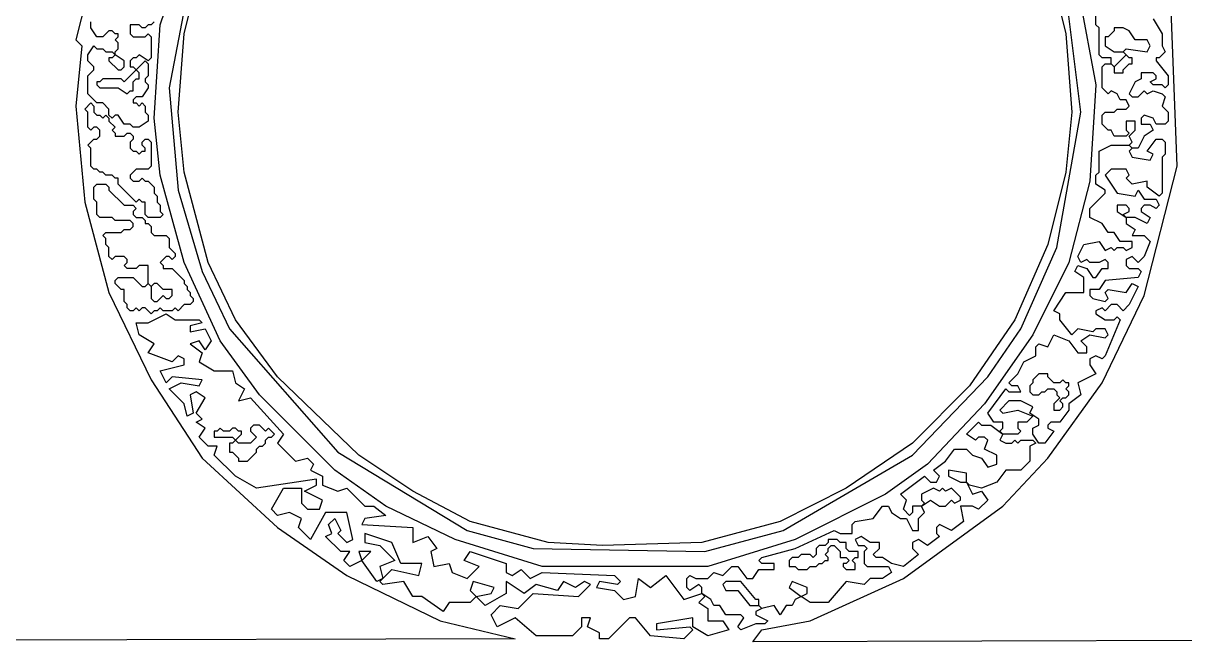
# Model space of a CAD drawing. Extents: x 17 to 323, y -435 to -5.
# Drawn here: x 78.55 to 117.15, y -111 to -90.45 of the extents above; entities that cross this region are included whole.
import ezdxf

# ---------------------------------------------------------------- set-up
doc = ezdxf.new("R2010")
doc.units = 0

msp = doc.modelspace()

# ---------------------------------------------------------------- linework, layer by layer
at = {"layer": 'CONTOURS'}
for p, q in [((83.1, -90.5), (84.8, -85.6)), ((81.3, -87), (80.3, -91)), ((84.3, -87.9), (83.4, -92.6)), ((83.9, -90.8), (84.6, -88)), ((112.5, -88), (113.2, -90.8)), ((113.3, -87.7), (114.2, -92.5)), ((113.7, -93.4), (113.2, -89.4)), ((114.2, -90.5), (114.2, -90.1)), ((116.1, -90.3), (116.4, -90.8)), ((116.9, -95.2), (116.7, -90)), ((80.8, -90.6), (80.8, -90.4)), ((81, -90.9), (80.8, -90.6)), ((81.4, -90.7), (81.2, -90.9)), ((81.5, -90.7), (81.4, -90.7)), ((81.6, -90.8), (81.5, -90.7)), ((82.4, -90.5), (82.1, -90.5)), ((82.1, -90.5), (82.1, -90.8)), ((82.5, -90.6), (82.4, -90.5)), ((82.6, -90.6), (82.5, -90.6)), ((82.7, -90.5), (82.6, -90.6)), ((82.8, -90.5), (82.7, -90.5)), ((82.9, -90.4), (82.8, -90.5)), ((82.9, -93.6), (83.1, -90.5)), ((114.3, -90.6), (114.2, -90.5)), ((114.3, -91.5), (114.3, -90.6)), ((114.8, -90.7), (114.6, -90.9)), ((115.1, -90.6), (114.8, -90.6)), ((114.8, -90.6), (114.8, -90.7)), ((115.3, -90.7), (115.1, -90.6)), ((115.5, -91), (115.3, -90.7)), ((80.3, -91), (80.5, -91.2)), ((81.2, -90.9), (81, -90.9)), ((81.7, -90.8), (81.6, -90.8)), ((81.6, -91), (81.7, -90.9)), ((81.7, -91.1), (81.6, -91)), ((81.7, -90.9), (81.7, -90.8)), ((82.1, -90.8), (82.2, -90.9)), ((82.2, -90.9), (82.6, -90.9)), ((82.6, -90.9), (82.7, -90.8)), ((82.7, -90.8), (82.8, -90.9)), ((82.8, -90.9), (82.8, -91.6)), ((83.7, -93.4), (83.9, -90.8)), ((113.2, -90.8), (113.4, -93.4)), ((114.6, -90.9), (114.5, -90.9)), ((114.5, -90.9), (114.5, -91.2)), ((115.9, -91), (115.5, -91)), ((116, -91.2), (115.9, -91)), ((116.4, -90.8), (116.4, -91.2)), ((80.5, -91.2), (80.3, -93.2)), ((80.7, -91.5), (80.9, -91.2)), ((80.9, -91.2), (81, -91.3)), ((81, -91.3), (81.2, -91.3)), ((81.2, -91.3), (81.3, -91.4)), ((81.3, -91.4), (81.5, -91.4)), ((81.5, -91.4), (81.6, -91.5)), ((81.6, -91.4), (81.7, -91.3)), ((81.6, -91.5), (81.6, -91.4)), ((81.7, -91.3), (81.7, -91.1)), ((114.5, -91.2), (114.8, -91.4)), ((114.8, -91.4), (115.1, -91.4)), ((115.1, -91.4), (115.2, -91.3)), ((115.3, -91.6), (115.1, -91.4)), ((115.1, -91.4), (115.2, -91.5)), ((115.2, -91.3), (115.9, -91.4)), ((115.9, -91.4), (116, -91.2)), ((116.5, -91.4), (116.3, -91.6)), ((116.4, -91.2), (116.5, -91.4)), ((80.7, -91.7), (80.7, -91.5)), ((80.9, -91.9), (80.7, -91.7)), ((81.5, -91.6), (81.4, -91.6)), ((81.4, -91.6), (81.4, -91.7)), ((81.4, -91.7), (81.7, -92)), ((81.6, -91.5), (81.5, -91.6)), ((81.9, -91.7), (81.6, -91.5)), ((81.9, -91.9), (81.9, -91.7)), ((82.2, -91.6), (82.1, -91.7)), ((82.1, -91.7), (82.1, -91.9)), ((82.3, -91.6), (82.2, -91.6)), ((82.4, -91.5), (82.3, -91.6)), ((82.3, -92), (82.6, -91.7)), ((82.7, -91.7), (82.4, -91.5)), ((82.6, -91.7), (82.7, -91.8)), ((82.8, -91.6), (82.7, -91.7)), ((82.7, -91.8), (82.7, -92.2)), ((114.4, -91.6), (114.3, -91.5)), ((114.7, -91.6), (114.4, -91.6)), ((114.4, -91.9), (114.5, -91.8)), ((114.5, -91.8), (114.7, -91.8)), ((114.7, -91.8), (114.7, -91.6)), ((114.7, -91.8), (114.8, -91.9)), ((114.8, -91.9), (114.7, -91.8)), ((115.2, -91.5), (114.8, -91.9)), ((115.1, -92), (115.3, -91.8)), ((115.4, -91.6), (115.3, -91.6)), ((115.3, -91.8), (115.4, -91.8)), ((115.4, -91.8), (115.4, -91.6)), ((116.3, -91.6), (116.2, -91.6)), ((116.2, -91.6), (116.2, -91.7)), ((116.2, -91.7), (116.6, -92.2)), ((80.7, -92.2), (80.9, -92)), ((80.7, -92.8), (80.7, -92.2)), ((80.9, -92), (80.9, -91.9)), ((81.7, -92), (81.8, -92)), ((81.8, -92), (81.9, -91.9)), ((82.3, -92), (81.9, -92.4)), ((82.1, -91.9), (82.2, -91.9)), ((82.2, -91.9), (82.3, -92)), ((82.4, -92.1), (82.3, -92)), ((82.4, -92.3), (82.4, -92.1)), ((82.7, -92.2), (82.6, -92.3)), ((114.4, -92.6), (114.4, -91.9)), ((114.8, -91.9), (114.8, -92.1)), ((114.8, -92.1), (115.1, -92.1)), ((115.1, -92.1), (115.1, -92)), ((116.1, -92.1), (115.7, -92.1)), ((115.7, -92.1), (115.7, -92.3)), ((116.2, -92.2), (116.1, -92.1)), ((116.2, -92.3), (116.2, -92.2)), ((116.6, -92.2), (116.6, -92.5)), ((81.1, -92.4), (81, -92.4)), ((81, -92.4), (81, -92.5)), ((81, -92.5), (81.1, -92.6)), ((81.2, -92.3), (81.1, -92.4)), ((81.1, -92.6), (81.7, -92.6)), ((81.8, -92.3), (81.2, -92.3)), ((81.7, -92.6), (82, -92.8)), ((81.9, -92.4), (81.8, -92.3)), ((82.2, -92.4), (82.3, -92.3)), ((82.2, -92.7), (82.2, -92.4)), ((82.3, -92.3), (82.4, -92.3)), ((82.7, -92.6), (82.5, -92.9)), ((82.6, -92.3), (82.6, -92.4)), ((82.6, -92.4), (82.7, -92.5)), ((82.7, -92.5), (82.7, -92.6)), ((83.4, -92.6), (83.7, -96)), ((114.2, -92.5), (114, -95.7)), ((114.6, -92.8), (114.4, -92.6)), ((115.5, -92.4), (115.3, -92.8)), ((115.7, -92.3), (115.5, -92.4)), ((116, -92.4), (116.2, -92.3)), ((116.1, -92.5), (116, -92.4)), ((116.4, -92.5), (116.1, -92.5)), ((116.5, -92.6), (116.4, -92.5)), ((116.6, -92.5), (116.5, -92.6)), ((81, -93.1), (80.7, -92.8)), ((82, -92.8), (82.1, -92.7)), ((82.1, -92.7), (82.2, -92.7)), ((82.3, -92.9), (82.2, -93)), ((82.2, -93), (82.2, -93.1)), ((82.5, -92.9), (82.3, -92.9)), ((114.7, -92.7), (114.6, -92.8)), ((114.9, -92.8), (114.7, -92.7)), ((115, -93), (114.9, -92.8)), ((115.2, -93), (115, -93)), ((115.3, -93.2), (115.2, -93)), ((115.3, -92.8), (115.4, -92.9)), ((115.4, -92.9), (115.6, -92.9)), ((115.6, -92.9), (115.8, -92.7)), ((115.8, -92.7), (115.9, -92.8)), ((115.9, -92.8), (116.1, -92.7)), ((116.1, -92.7), (116.4, -92.8)), ((116.4, -92.8), (116.5, -92.9)), ((116.5, -92.9), (116.4, -93.2)), ((80.3, -93.2), (80.6, -96.4)), ((80.6, -93.3), (80.8, -93.1)), ((80.7, -93.4), (80.6, -93.3)), ((80.7, -93.9), (80.7, -93.4)), ((80.8, -93.1), (80.9, -93.2)), ((80.9, -93.2), (80.9, -93.4)), ((80.9, -93.4), (81, -93.5)), ((81.2, -93.1), (81, -93.1)), ((81.4, -93.3), (81.2, -93.1)), ((81.4, -93.5), (81.4, -93.3)), ((82.2, -93.1), (82.3, -93.1)), ((82.3, -93.1), (82.4, -93.2)), ((82.4, -93.2), (82.5, -93.1)), ((82.5, -93.1), (82.6, -93.2)), ((82.6, -93.2), (82.6, -93.4)), ((82.6, -93.4), (82.7, -93.5)), ((83.9, -95.4), (83.7, -93.4)), ((112.9, -97.9), (113.7, -93.4)), ((113.4, -93.4), (113.2, -95.4)), ((114.4, -93.5), (114.5, -93.4)), ((114.5, -93.4), (114.8, -93.4)), ((114.8, -93.4), (114.9, -93.3)), ((114.9, -93.3), (115.2, -93.3)), ((115.2, -93.3), (115.3, -93.2)), ((116.4, -93.2), (116.6, -93.4)), ((116.6, -93.4), (116.6, -93.7)), ((81, -93.5), (81.1, -93.5)), ((81.1, -93.5), (81.2, -93.6)), ((81.2, -93.6), (81.3, -93.5)), ((81.3, -93.5), (81.4, -93.6)), ((81.5, -93.6), (81.4, -93.5)), ((81.4, -93.6), (81.4, -93.7)), ((81.4, -93.7), (81.6, -93.9)), ((81.6, -93.5), (81.5, -93.6)), ((81.7, -93.5), (81.6, -93.5)), ((81.9, -93.8), (81.7, -93.5)), ((82.7, -93.7), (82.4, -93.9)), ((82.7, -93.5), (82.7, -93.7)), ((83.1, -95.5), (82.9, -93.6)), ((114.4, -93.8), (114.4, -93.5)), ((115.5, -93.7), (115.2, -93.7)), ((115.2, -93.7), (115.2, -94)), ((115.5, -94), (115.5, -93.7)), ((115.8, -93.5), (115.7, -93.6)), ((115.7, -93.6), (115.7, -93.8)), ((116.1, -93.6), (115.8, -93.5)), ((116.2, -93.8), (116.1, -93.6)), ((116.6, -93.7), (116.5, -93.8)), ((80.8, -94), (80.7, -93.9)), ((80.9, -93.9), (80.8, -94)), ((81, -93.9), (80.9, -93.9)), ((81.1, -94), (81, -93.9)), ((81.1, -94.2), (81.1, -94)), ((81.6, -93.9), (81.5, -94)), ((81.5, -94), (81.6, -94.1)), ((81.6, -94.1), (81.6, -94.2)), ((82.1, -93.8), (81.9, -93.8)), ((81.9, -94.2), (82, -94.1)), ((82, -94.1), (82.1, -94.1)), ((82.2, -93.9), (82.1, -93.8)), ((82.1, -94.1), (82.2, -94.2)), ((82.4, -93.9), (82.2, -93.9)), ((114.6, -94), (114.4, -93.8)), ((114.7, -94), (114.6, -94)), ((114.8, -94.2), (114.7, -94)), ((115.2, -94), (115.3, -94.1)), ((115.3, -94.1), (115.2, -94.2)), ((115.3, -94.2), (115.5, -94)), ((115.7, -93.8), (116, -93.8)), ((116.1, -94), (115.8, -94.2)), ((116, -93.8), (116.1, -94)), ((116.5, -93.8), (116.2, -93.8)), ((80.7, -94.5), (80.9, -94.3)), ((80.8, -94.6), (80.7, -94.5)), ((80.9, -94.3), (81, -94.3)), ((81, -94.3), (81.1, -94.2)), ((81.6, -94.2), (81.9, -94.2)), ((82.2, -94.3), (82.1, -94.4)), ((82.1, -94.4), (82.1, -94.6)), ((82.2, -94.2), (82.2, -94.3)), ((82.5, -94.4), (82.6, -94.3)), ((82.5, -94.5), (82.5, -94.4)), ((82.6, -94.6), (82.5, -94.5)), ((82.6, -94.3), (82.7, -94.3)), ((82.7, -94.3), (82.8, -94.4)), ((82.8, -94.4), (82.8, -95.2)), ((114.3, -94.7), (114.7, -94.5)), ((114.7, -94.5), (115.3, -94.5)), ((115.2, -94.2), (114.8, -94.2)), ((115.4, -94.4), (115.3, -94.2)), ((115.3, -94.5), (115.4, -94.4)), ((115.3, -94.5), (115.4, -94.6)), ((115.4, -94.6), (115.3, -94.5)), ((115.8, -94.2), (115.6, -94.6)), ((115.9, -94.7), (116.2, -94.3)), ((116.2, -94.3), (116.4, -94.3)), ((116.4, -94.3), (116.5, -94.4)), ((116.5, -94.4), (116.5, -94.8)), ((80.8, -95.2), (80.8, -94.6)), ((82.1, -94.6), (82.2, -94.7)), ((82.2, -94.7), (82.3, -94.7)), ((82.3, -94.7), (82.4, -94.8)), ((82.4, -94.8), (82.5, -94.7)), ((82.5, -94.7), (82.6, -94.7)), ((82.6, -94.7), (82.6, -94.6)), ((114.3, -95.4), (114.3, -94.7)), ((115.4, -94.6), (115.3, -94.7)), ((115.3, -94.7), (115.4, -94.9)), ((115.6, -94.6), (115.4, -94.6)), ((115.4, -94.9), (116, -95)), ((116.1, -94.8), (115.9, -94.7)), ((116, -95), (116.1, -94.8)), ((116.5, -94.8), (116.4, -94.9)), ((116.4, -94.9), (116.4, -96.1)), ((80.9, -95.3), (80.8, -95.2)), ((81, -95.3), (80.9, -95.3)), ((81.1, -95.4), (81, -95.3)), ((82.3, -95.3), (82.1, -95.5)), ((82.7, -95.3), (82.3, -95.3)), ((82.8, -95.2), (82.7, -95.3)), ((114.7, -95.3), (114.5, -95.5)), ((115.2, -95.3), (114.7, -95.3)), ((115.3, -95.5), (115.2, -95.3)), ((115.8, -99.5), (116.9, -95.2)), ((81.2, -95.4), (81.1, -95.4)), ((81.3, -95.5), (81.2, -95.4)), ((81.5, -95.5), (81.3, -95.5)), ((81.6, -95.6), (81.5, -95.5)), ((81.7, -95.6), (81.6, -95.6)), ((81.7, -95.8), (81.7, -95.6)), ((82.1, -95.5), (82.1, -95.6)), ((82.1, -95.6), (82.2, -95.7)), ((82.2, -95.7), (82.4, -95.7)), ((82.4, -95.7), (82.5, -95.6)), ((82.5, -95.6), (82.6, -95.7)), ((82.6, -95.7), (82.7, -95.7)), ((82.7, -95.7), (82.9, -95.9)), ((83.9, -98.4), (83.1, -95.5)), ((84.7, -98.4), (83.9, -95.4)), ((113.2, -95.4), (112.6, -97.8)), ((114, -95.7), (113.3, -98.4)), ((114.2, -95.5), (114.3, -95.4)), ((114.2, -95.8), (114.2, -95.5)), ((114.5, -95.5), (114.9, -96.1)), ((115.2, -95.6), (115.3, -95.5)), ((115.4, -95.8), (115.2, -95.6)), ((115.9, -95.7), (115.4, -95.8)), ((115.9, -95.9), (115.9, -95.7)), ((80.9, -95.9), (81, -95.8)), ((80.9, -96.3), (80.9, -95.9)), ((81, -95.8), (81.3, -95.8)), ((81.3, -95.8), (81.4, -95.9)), ((81.4, -95.9), (81.4, -96)), ((81.4, -96), (81.9, -96.5)), ((82.3, -96.4), (81.7, -95.8)), ((82.9, -95.9), (82.9, -96.1)), ((82.9, -96.1), (83, -96.2)), ((83.7, -96), (84.5, -98.7)), ((114, -96.6), (114.5, -96.1)), ((114.5, -96), (114.2, -95.8)), ((114.5, -96.1), (114.5, -96)), ((114.9, -96.1), (115.5, -96.2)), ((115.5, -96.2), (115.6, -96)), ((115.6, -96), (115.8, -96.3)), ((116.3, -96.2), (115.9, -95.9)), ((116.4, -96.1), (116.3, -96.2)), ((80.6, -96.4), (81.4, -99.4)), ((81, -96.4), (80.9, -96.3)), ((81, -96.8), (81, -96.4)), ((82.4, -96.3), (82.3, -96.4)), ((82.5, -96.4), (82.4, -96.3)), ((82.6, -96.4), (82.5, -96.4)), ((82.6, -96.8), (82.6, -96.4)), ((83, -96.2), (83, -96.4)), ((83, -96.4), (83.1, -96.5)), ((115.8, -96.3), (116.2, -96.3)), ((116.2, -96.3), (116.3, -96.5)), ((81.1, -96.9), (81, -96.8)), ((81.9, -96.5), (82.2, -96.5)), ((82.2, -96.5), (82.3, -96.6)), ((82.3, -96.6), (82.2, -96.7)), ((82.2, -96.7), (82.2, -96.8)), ((82.2, -96.8), (82.3, -96.9)), ((82.7, -96.9), (82.6, -96.8)), ((83.1, -96.5), (83.1, -96.7)), ((83.1, -96.7), (83.2, -96.8)), ((83.2, -96.8), (83.1, -96.9)), ((114, -96.9), (114, -96.6)), ((115.2, -96.5), (114.9, -96.5)), ((114.9, -96.5), (114.9, -96.7)), ((114.9, -96.7), (115.2, -96.9)), ((115.1, -96.8), (115.3, -96.7)), ((115.2, -96.9), (115.1, -96.8)), ((115.3, -96.6), (115.2, -96.5)), ((115.3, -96.7), (115.3, -96.6)), ((115.8, -96.5), (115.7, -96.6)), ((115.7, -96.6), (115.7, -96.7)), ((115.7, -96.7), (116, -96.9)), ((116, -96.5), (115.8, -96.5)), ((116.2, -96.6), (116, -96.5)), ((116.3, -96.5), (116.2, -96.6)), ((81.5, -96.9), (81.1, -96.9)), ((81.6, -97), (81.5, -96.9)), ((82.1, -97), (81.6, -97)), ((82.2, -97.1), (82.1, -97)), ((82.1, -97.3), (82.2, -97.2)), ((82.2, -97.2), (82.2, -97.1)), ((82.3, -96.9), (82.5, -96.9)), ((82.5, -96.9), (82.6, -97)), ((82.6, -97), (82.6, -97.1)), ((82.6, -97.1), (82.7, -97.1)), ((83.1, -96.9), (82.7, -96.9)), ((82.7, -97.1), (82.8, -97.2)), ((82.8, -97.2), (82.8, -97.4)), ((114.4, -97.1), (114, -96.9)), ((114.6, -97.4), (114.4, -97.1)), ((115.5, -96.9), (115.2, -96.9)), ((115.2, -96.9), (115.2, -97.1)), ((115.2, -97.1), (115.5, -97.3)), ((115.9, -97.1), (115.5, -96.9)), ((116, -96.9), (115.9, -97.1)), ((81.2, -97.5), (81.3, -97.4)), ((81.3, -97.6), (81.2, -97.5)), ((81.3, -97.4), (81.8, -97.4)), ((81.3, -97.8), (81.3, -97.6)), ((81.8, -97.4), (81.9, -97.3)), ((81.9, -97.3), (82.1, -97.3)), ((82.8, -97.4), (82.9, -97.5)), ((82.9, -97.5), (83.3, -97.5)), ((83.3, -97.5), (83.4, -97.6)), ((83.4, -97.6), (83.4, -97.9)), ((114.8, -97.4), (114.6, -97.4)), ((115, -97.7), (114.8, -97.4)), ((115.5, -97.3), (115.4, -97.5)), ((115.4, -97.5), (115.8, -97.5)), ((115.8, -97.5), (116, -97.7)), ((81.4, -97.9), (81.3, -97.8)), ((81.4, -98.2), (81.4, -97.9)), ((83.4, -97.9), (83.6, -98.1)), ((112.6, -97.8), (111.5, -100.3)), ((111.7, -100.6), (112.9, -97.9)), ((113.6, -98.2), (113.8, -97.8)), ((113.8, -97.8), (114.3, -97.7)), ((114.3, -97.7), (114.5, -98)), ((114.5, -98), (114.7, -97.9)), ((114.7, -97.9), (114.8, -98)), ((114.8, -98), (114.9, -97.9)), ((114.9, -97.9), (115.1, -97.9)), ((115.4, -97.7), (115, -97.7)), ((115.1, -97.9), (115.2, -98)), ((115.2, -98), (115.4, -97.9)), ((115.4, -97.9), (115.4, -97.7)), ((116, -97.7), (115.8, -98.2)), ((81.5, -98.3), (81.4, -98.2)), ((81.6, -98.2), (81.5, -98.3)), ((81.9, -98.2), (81.6, -98.2)), ((82, -98.3), (81.9, -98.2)), ((81.9, -98.5), (82, -98.4)), ((82, -98.4), (82, -98.3)), ((83.3, -98.2), (83.1, -98.4)), ((83.1, -98.4), (83.2, -98.5)), ((83.4, -98.2), (83.3, -98.2)), ((83.5, -98.3), (83.4, -98.2)), ((83.6, -98.2), (83.5, -98.3)), ((83.6, -98.1), (83.6, -98.2)), ((85.1, -101), (83.9, -98.4)), ((85.6, -100.3), (84.7, -98.4)), ((113.3, -98.4), (112.1, -100.8)), ((113.7, -98.4), (113.6, -98.2)), ((113.9, -98.3), (113.7, -98.4)), ((114, -98.4), (113.9, -98.3)), ((114.3, -98.4), (114, -98.4)), ((114.5, -98.3), (114.3, -98.4)), ((114.6, -98.4), (114.5, -98.3)), ((114.6, -98.6), (114.6, -98.4)), ((115.4, -98.2), (115.2, -98.3)), ((115.2, -98.3), (115.2, -98.5)), ((115.6, -98.4), (115.4, -98.2)), ((115.8, -98.2), (115.6, -98.4)), ((82, -98.6), (81.9, -98.5)), ((82.3, -98.6), (82, -98.6)), ((82.4, -98.5), (82.3, -98.6)), ((82.7, -98.5), (82.4, -98.5)), ((82.7, -99.1), (82.7, -98.5)), ((83.2, -98.5), (83.2, -98.6)), ((83.2, -98.6), (83.5, -98.6)), ((83.5, -98.6), (83.9, -99)), ((84.5, -98.7), (85.4, -100.6)), ((113.5, -98.7), (113.6, -98.5)), ((113.8, -98.9), (113.5, -98.7)), ((113.6, -98.5), (113.9, -98.6)), ((113.9, -98.6), (114.1, -98.9)), ((114.2, -98.9), (114.4, -98.6)), ((114.4, -98.6), (114.6, -98.6)), ((115.2, -98.5), (115.3, -98.6)), ((115.3, -98.6), (115.6, -98.6)), ((115.6, -98.6), (115.7, -98.7)), ((115.7, -98.7), (115.6, -98.9)), ((81.6, -99), (81.7, -98.9)), ((81.6, -99.1), (81.6, -99)), ((81.8, -99.3), (81.6, -99.1)), ((81.7, -98.9), (82.2, -98.9)), ((82.2, -98.9), (82.5, -99.2)), ((82.5, -99.2), (82.6, -99.2)), ((82.6, -99.2), (82.7, -99.1)), ((82.7, -99.1), (82.8, -99.2)), ((82.8, -99.2), (82.7, -99.1)), ((82.9, -99.1), (82.8, -99.2)), ((82.8, -99.2), (82.8, -99.6)), ((83, -99.1), (82.9, -99.1)), ((83.2, -99.3), (83, -99.1)), ((83.9, -99), (83.9, -99.1)), ((83.9, -99.1), (84, -99.2)), ((84, -99.2), (84, -99.3)), ((113.8, -99.4), (113.8, -98.9)), ((114.1, -98.9), (114.2, -98.9)), ((114.5, -99), (114.3, -99.3)), ((115.6, -98.9), (114.5, -99)), ((115.2, -99.4), (115.4, -99.1)), ((115.6, -99.2), (115.3, -99.8)), ((115.4, -99.1), (115.6, -99.2)), ((81.4, -99.4), (82.8, -102.3)), ((81.9, -99.3), (81.8, -99.3)), ((81.9, -99.7), (81.9, -99.3)), ((83, -99.7), (83.2, -99.5)), ((83.5, -99.3), (83.2, -99.3)), ((83.2, -99.5), (83.3, -99.6)), ((83.4, -99.6), (83.5, -99.5)), ((83.5, -99.5), (83.5, -99.3)), ((84, -99.3), (84.1, -99.4)), ((84.1, -99.4), (84.1, -99.5)), ((84.1, -99.5), (84.2, -99.6)), ((112.8, -100), (113.2, -99.4)), ((113.2, -99.4), (113.8, -99.4)), ((114.3, -99.3), (114, -99.3)), ((114, -99.3), (114, -99.5)), ((114, -99.5), (114.1, -99.6)), ((114.4, -102.4), (115.8, -99.5)), ((114.5, -99.4), (114.6, -99.3)), ((114.6, -99.6), (114.5, -99.4)), ((114.6, -99.3), (115.2, -99.4)), ((82, -99.8), (81.9, -99.7)), ((82, -99.9), (82, -99.8)), ((82.1, -100), (82, -99.9)), ((82.3, -99.9), (82.2, -100)), ((82.4, -100), (82.3, -99.9)), ((82.5, -99.9), (82.4, -100)), ((82.6, -99.9), (82.5, -99.9)), ((82.8, -100.1), (82.6, -99.9)), ((82.8, -99.6), (82.9, -99.7)), ((82.9, -99.7), (83, -99.7)), ((83.1, -99.9), (83, -100)), ((83.2, -100), (83.1, -99.9)), ((83.3, -99.6), (83.4, -99.6)), ((83.6, -99.9), (83.5, -100)), ((83.7, -100), (83.6, -99.9)), ((83.9, -99.8), (83.7, -100)), ((84.1, -99.8), (83.9, -99.8)), ((84.2, -99.7), (84.1, -99.8)), ((84.2, -99.6), (84.2, -99.7)), ((114.1, -99.6), (114.5, -99.7)), ((114.4, -99.9), (114.2, -100)), ((114.5, -100), (114.4, -99.9)), ((114.5, -99.7), (114.6, -99.6)), ((114.7, -99.8), (114.5, -100)), ((114.9, -99.8), (114.7, -99.8)), ((115.1, -100), (114.9, -99.8)), ((115.3, -99.8), (115.1, -100)), ((82.2, -100), (82.1, -100)), ((82.7, -100.4), (83.3, -100.1)), ((82.9, -100), (82.8, -100.1)), ((83, -100), (82.9, -100)), ((83.5, -100), (83.2, -100)), ((83.3, -100.1), (83.6, -100.3)), ((83.6, -100.3), (84.4, -100.3)), ((84.4, -100.3), (84.5, -100.4)), ((87, -102.2), (85.6, -100.3)), ((111.5, -100.3), (110, -102.5)), ((113, -100.1), (112.8, -100)), ((113, -100.3), (113, -100.1)), ((113.4, -100.8), (113, -100.3)), ((114.2, -100), (114.2, -100.1)), ((114.2, -100.1), (114.5, -100.3)), ((114.5, -100.3), (114.8, -100.3)), ((115, -100.3), (114.5, -101.5)), ((114.8, -100.3), (114.9, -100.2)), ((114.9, -100.2), (115, -100.3)), ((82.3, -100.4), (82.7, -100.4)), ((82.4, -100.8), (82.3, -100.4)), ((84.5, -100.4), (84.1, -100.5)), ((84.1, -100.5), (84.1, -100.7)), ((84.1, -100.7), (84.6, -100.6)), ((84.6, -100.6), (84.8, -101)), ((85.4, -100.6), (89, -104.7)), ((110.6, -102.2), (111.7, -100.6)), ((113.6, -100.6), (113.4, -100.8)), ((114.1, -100.7), (113.6, -100.6)), ((114.2, -100.6), (114.1, -100.7)), ((114.5, -100.6), (114.2, -100.6)), ((114.6, -100.8), (114.5, -100.6)), ((82.9, -101.1), (82.4, -100.8)), ((82.7, -101.4), (82.9, -101.1)), ((84.4, -101), (84.1, -101.1)), ((84.1, -101.1), (84.5, -101.4)), ((84.6, -101.3), (84.4, -101)), ((84.8, -101), (84.6, -101.3)), ((86.4, -102.8), (85.1, -101)), ((112.1, -100.8), (110.5, -103.1)), ((112.2, -101.2), (112.3, -101.1)), ((112.3, -101.1), (112.6, -101.2)), ((112.6, -101.2), (112.8, -100.8)), ((112.8, -100.8), (113.3, -101)), ((113.3, -101), (113.6, -101.4)), ((113.7, -101), (114, -100.8)), ((113.9, -101.2), (113.7, -101)), ((114, -100.8), (114.5, -100.9)), ((114.5, -100.9), (114.6, -100.8)), ((83.5, -101.7), (82.7, -101.4)), ((83.7, -101.5), (83.5, -101.7)), ((83.9, -101.6), (83.7, -101.5)), ((84.5, -101.4), (84.4, -101.7)), ((111.8, -101.7), (112.2, -101.5)), ((112.2, -101.5), (112.2, -101.2)), ((113.6, -101.4), (113.9, -101.4)), ((113.9, -101.4), (113.9, -101.2)), ((114.2, -101.5), (114, -101.6)), ((114.4, -101.6), (114.2, -101.5)), ((114.5, -101.5), (114.4, -101.6)), ((83.1, -102), (83.9, -101.8)), ((83.9, -101.8), (83.9, -101.6)), ((84.4, -101.7), (84.9, -102)), ((111.6, -102.1), (111.8, -101.7)), ((114, -101.6), (114, -101.8)), ((114, -101.8), (114.2, -102.1)), ((83.3, -102.4), (83.1, -102)), ((83.5, -102.2), (83.3, -102.4)), ((84.5, -102.3), (83.5, -102.2)), ((84.9, -102), (85.5, -102)), ((85.5, -102), (85.6, -102.4)), ((89.7, -104.8), (87, -102.2)), ((108.1, -104.8), (110.6, -102.2)), ((111.3, -102.4), (111.6, -102.1)), ((112.3, -102.1), (112.1, -102.3)), ((112.6, -102.1), (112.3, -102.1)), ((112.6, -102.2), (112.6, -102.1)), ((112.8, -102.4), (112.6, -102.2)), ((114.2, -102.1), (113.6, -102.4)), ((82.8, -102.3), (84.5, -104.9)), ((83.4, -102.6), (83.8, -102.4)), ((83.9, -103.1), (83.4, -102.6)), ((83.8, -102.4), (84.4, -102.5)), ((84.4, -102.5), (84.5, -102.3)), ((85.6, -102.4), (85.9, -102.6)), ((85.9, -102.6), (85.7, -103)), ((110, -102.5), (108.1, -104.4)), ((110.6, -103.4), (111.2, -102.6)), ((111.2, -102.6), (111.3, -102.7)), ((111.4, -102.5), (111.3, -102.4)), ((111.6, -102.5), (111.4, -102.5)), ((111.7, -102.7), (111.6, -102.5)), ((112.1, -102.4), (112, -102.5)), ((112, -102.5), (112, -102.7)), ((112.1, -102.3), (112.1, -102.4)), ((112.5, -102.7), (112.6, -102.6)), ((112.6, -104.9), (114.4, -102.4)), ((112.6, -102.6), (112.8, -102.6)), ((113, -102.4), (112.8, -102.4)), ((112.8, -102.6), (112.9, -102.7)), ((113.1, -102.3), (113, -102.4)), ((113.2, -102.4), (113.1, -102.3)), ((113.3, -102.4), (113.2, -102.4)), ((113.2, -102.6), (113.3, -102.5)), ((113.3, -102.7), (113.2, -102.6)), ((113.3, -102.5), (113.3, -102.4)), ((113.6, -102.4), (113.7, -102.8)), ((84.3, -102.7), (84.1, -102.8)), ((84.1, -102.8), (84.2, -103.4)), ((84.6, -102.9), (84.3, -102.7)), ((84.3, -103.4), (84.6, -102.9)), ((85.7, -103), (86.1, -102.9)), ((86.1, -102.9), (87.2, -104.1)), ((88.9, -105.3), (86.4, -102.8)), ((111.3, -103), (111, -103.3)), ((111.3, -102.7), (111.7, -102.7)), ((111.7, -103), (111.3, -103)), ((112.1, -103.2), (111.7, -103)), ((112, -102.7), (112.1, -102.8)), ((112.1, -102.8), (112.3, -102.8)), ((112.3, -102.8), (112.4, -102.7)), ((112.4, -102.7), (112.5, -102.7)), ((113, -102.9), (112.8, -103.1)), ((112.9, -102.7), (112.9, -102.8)), ((112.9, -102.8), (113, -102.9)), ((113, -103), (113.1, -102.9)), ((113.1, -103.1), (113, -103)), ((113.1, -102.9), (113.2, -102.9)), ((113.2, -102.9), (113.3, -102.8)), ((113.3, -102.8), (113.3, -102.7)), ((113.7, -102.8), (113.3, -103.1)), ((84, -103.5), (83.9, -103.1)), ((84.2, -103.4), (84, -103.5)), ((84.5, -103.6), (84.3, -103.4)), ((110.5, -103.1), (108.6, -105.1)), ((110.8, -103.7), (110.6, -103.4)), ((111, -103.3), (111.1, -103.4)), ((111.1, -103.4), (111.6, -103.3)), ((111.6, -103.3), (112.1, -103.5)), ((112, -103.4), (112.1, -103.2)), ((112.3, -103.6), (112, -103.4)), ((112.8, -103.1), (112.8, -103.3)), ((112.8, -103.3), (113, -103.3)), ((113, -103.3), (113.1, -103.2)), ((113.3, -103.3), (113, -103.7)), ((113.1, -103.2), (113.1, -103.1)), ((113.3, -103.1), (113.3, -103.3)), ((84.3, -103.7), (84.5, -103.6)), ((84.6, -103.9), (84.3, -103.7)), ((86.2, -103.8), (86.1, -103.9)), ((86.4, -103.8), (86.2, -103.8)), ((86.6, -104), (86.4, -103.8)), ((109.9, -104.1), (110.3, -103.7)), ((110.3, -103.7), (110.4, -103.8)), ((110.4, -103.8), (110.7, -103.8)), ((110.7, -103.8), (111.1, -104.1)), ((111.1, -103.7), (110.8, -103.7)), ((111.1, -103.9), (111.1, -103.7)), ((111.9, -103.7), (111.6, -103.7)), ((111.6, -103.7), (111.6, -103.9)), ((112.1, -103.5), (111.9, -103.7)), ((112.1, -103.9), (112.3, -103.8)), ((112.3, -103.8), (112.3, -103.6)), ((112.7, -103.7), (112.6, -103.8)), ((112.6, -103.8), (112.6, -103.9)), ((113, -103.7), (112.7, -103.7)), ((84.4, -104.2), (84.6, -103.9)), ((84.7, -104.5), (84.4, -104.2)), ((85, -104), (84.9, -104)), ((84.9, -104), (84.9, -104.2)), ((84.9, -104.2), (85.5, -104.2)), ((85.1, -103.9), (85, -104)), ((85.2, -104), (85.1, -103.9)), ((85.4, -104), (85.2, -104)), ((85.5, -103.9), (85.4, -104)), ((85.6, -103.9), (85.5, -103.9)), ((85.5, -104.2), (85.6, -104.3)), ((85.7, -104), (85.6, -103.9)), ((85.6, -104.3), (85.8, -104.1)), ((85.8, -104), (85.7, -104)), ((85.8, -104.1), (85.8, -104)), ((86.1, -103.9), (86.1, -104)), ((86.1, -104), (86.3, -104.2)), ((86.3, -104.2), (86.1, -104.4)), ((86.7, -103.9), (86.6, -104)), ((86.6, -104.3), (86.7, -104.2)), ((86.9, -104.1), (86.7, -103.9)), ((86.7, -104.2), (86.8, -104.2)), ((86.8, -104.2), (86.9, -104.1)), ((87.2, -104.1), (87, -104.4)), ((110.2, -104.3), (109.9, -104.1)), ((110.3, -104.2), (110.2, -104.3)), ((110.5, -104.2), (110.3, -104.2)), ((110.6, -104.3), (110.5, -104.2)), ((111, -104), (111.1, -103.9)), ((111.1, -104.1), (111, -104)), ((111.1, -104.1), (111, -104.3)), ((111.6, -104.1), (111.1, -104.1)), ((111.6, -103.9), (111.7, -104)), ((111.7, -104), (111.6, -104.1)), ((112.1, -104.1), (112.1, -103.9)), ((112.3, -104.4), (112.1, -104.1)), ((112.8, -104), (112.5, -104.4)), ((112.6, -103.9), (112.8, -104)), ((85, -104.5), (84.7, -104.5)), ((84.9, -104.8), (85, -104.5)), ((85.5, -104.4), (85.4, -104.4)), ((85.4, -104.4), (85.4, -104.7)), ((85.6, -104.3), (85.5, -104.4)), ((85.7, -104.4), (85.6, -104.3)), ((86.1, -104.4), (85.7, -104.4)), ((86.3, -104.6), (86.4, -104.5)), ((86.3, -104.7), (86.3, -104.6)), ((86.4, -104.5), (86.5, -104.5)), ((86.5, -104.5), (86.6, -104.4)), ((86.6, -104.4), (86.6, -104.3)), ((87, -104.4), (87.6, -105)), ((108.1, -104.4), (105.9, -105.9)), ((109.2, -105), (109.5, -104.6)), ((109.5, -104.6), (109.9, -104.6)), ((109.9, -104.6), (110.1, -104.8)), ((110.5, -104.6), (110.6, -104.3)), ((110.9, -104.8), (110.5, -104.6)), ((111, -104.3), (111.2, -104.4)), ((111.2, -104.4), (111.4, -104.4)), ((111.4, -104.4), (111.5, -104.3)), ((111.5, -104.3), (111.6, -104.4)), ((111.6, -104.4), (111.7, -104.3)), ((111.7, -104.3), (112.1, -104.3)), ((112.2, -104.4), (112, -104.5)), ((112, -104.5), (112, -105)), ((112.1, -104.3), (112.2, -104.4)), ((112.5, -104.4), (112.3, -104.4)), ((84.5, -104.9), (87, -107.2)), ((85.6, -105.5), (84.9, -104.8)), ((85.4, -104.7), (85.5, -104.7)), ((85.5, -104.7), (85.7, -104.9)), ((85.7, -104.9), (85.7, -105)), ((86, -105), (86.3, -104.7)), ((87.6, -105), (88, -104.9)), ((88, -104.9), (88.2, -105.1)), ((89, -104.7), (93.3, -107.3)), ((91.5, -106), (89.7, -104.8)), ((103.8, -107.3), (108.1, -104.8)), ((110.1, -104.8), (110.4, -104.9)), ((110.4, -104.9), (110.6, -105.2)), ((110.9, -105.1), (110.9, -104.8)), ((111.1, -106.5), (112.6, -104.9)), ((85.7, -105), (86, -105)), ((88.2, -105.1), (88.1, -105.3)), ((88.1, -105.3), (88.5, -105.5)), ((90.6, -106.5), (88.9, -105.3)), ((108.6, -105.1), (107.2, -106.1)), ((108.8, -105.3), (109.2, -105)), ((109, -105.5), (108.8, -105.3)), ((109.9, -105.4), (109.3, -105.3)), ((109.3, -105.3), (109.3, -105.5)), ((110.6, -105.2), (110.9, -105.1)), ((111.2, -105.3), (110.9, -105.7)), ((111.7, -105.3), (111.2, -105.3)), ((112, -105), (111.7, -105.3)), ((86.3, -105.9), (85.6, -105.5)), ((88.3, -105.6), (86.3, -105.9)), ((88.3, -105.8), (88.3, -105.6)), ((88.5, -105.5), (88.5, -105.8)), ((107.7, -106.1), (108.5, -105.5)), ((108.5, -105.5), (108.7, -105.7)), ((108.7, -105.7), (108.9, -105.7)), ((108.9, -105.7), (109, -105.5)), ((109.3, -105.5), (109.7, -105.7)), ((109.7, -105.7), (109.9, -105.7)), ((109.9, -105.7), (109.9, -105.4)), ((110, -105.8), (109.9, -105.7)), ((109.9, -105.7), (110.1, -106.1)), ((110.9, -105.7), (110.4, -105.9)), ((86.8, -106.6), (87.2, -105.9)), ((87.2, -105.9), (87.8, -105.9)), ((87.8, -105.9), (87.8, -106.4)), ((87.9, -106), (88.3, -105.8)), ((88.5, -106.3), (87.9, -106)), ((88.5, -105.8), (89, -106)), ((89, -106), (89.3, -105.9)), ((89.3, -105.9), (89.9, -106.5)), ((93.4, -107), (91.5, -106)), ((105.9, -105.9), (103.7, -107)), ((107.2, -106.1), (104.2, -107.6)), ((107.9, -106.3), (107.7, -106.1)), ((108.8, -105.9), (108.4, -106.1)), ((108.4, -106.1), (108.4, -106.3)), ((109, -106), (108.8, -105.9)), ((109.1, -105.9), (109, -106)), ((109.2, -106), (109.1, -105.9)), ((109.4, -105.9), (109.2, -106)), ((109.7, -106.2), (109.4, -105.9)), ((110.4, -105.9), (110, -105.8)), ((110.1, -106.1), (110.4, -106)), ((110.4, -106), (110.6, -106.3)), ((87.8, -106.4), (88, -106.6)), ((88.4, -106.6), (88.5, -106.3)), ((89.9, -106.5), (90.2, -106.5)), ((90.2, -106.5), (90.6, -106.8)), ((92.9, -107.6), (90.6, -106.5)), ((106.8, -106.9), (107.1, -106.5)), ((107.1, -106.5), (107.3, -106.5)), ((107.3, -106.5), (107.4, -106.7)), ((107.8, -106.6), (107.9, -106.3)), ((107.8, -108.9), (111.1, -106.5)), ((108.4, -106.5), (108.1, -106.5)), ((108.1, -106.5), (108.1, -106.7)), ((108.4, -106.5), (108.7, -106.3)), ((108.4, -106.3), (108.5, -106.4)), ((108.5, -106.4), (108.4, -106.5)), ((108.5, -106.7), (108.4, -106.5)), ((108.7, -106.3), (109, -106.5)), ((109, -106.5), (109.2, -106.5)), ((109.2, -106.5), (109.4, -106.3)), ((109.4, -106.3), (109.5, -106.4)), ((109.5, -106.4), (109.7, -106.3)), ((109.7, -106.3), (109.7, -106.2)), ((110.1, -106.5), (109.7, -106.5)), ((109.7, -106.5), (109.8, -107)), ((110.3, -106.6), (110.1, -106.5)), ((110.6, -106.3), (110.3, -106.6)), ((87, -106.8), (86.8, -106.6)), ((87.4, -106.7), (87, -106.8)), ((87.8, -106.9), (87.4, -106.7)), ((87.7, -107.2), (87.8, -106.9)), ((88, -106.6), (88.4, -106.6)), ((88.6, -106.7), (88.1, -107.6)), ((89.3, -106.7), (88.6, -106.7)), ((88.7, -107.1), (88.9, -106.9)), ((88.9, -106.9), (89.1, -107.3)), ((89.5, -107.6), (89.3, -106.7)), ((89.9, -106.9), (89.8, -107.1)), ((90.6, -106.8), (89.9, -106.9)), ((106.2, -107), (106.8, -106.9)), ((107.4, -106.7), (107.7, -106.9)), ((107.7, -106.9), (107.9, -106.9)), ((108, -106.8), (107.8, -106.6)), ((107.9, -106.9), (108.1, -107.3)), ((108.1, -106.7), (108, -106.8)), ((108.3, -106.9), (108.5, -106.7)), ((108.3, -107.3), (108.3, -106.9)), ((87, -107.2), (89.3, -108.8)), ((88.1, -107.6), (87.7, -107.2)), ((88.8, -107.4), (88.7, -107.1)), ((89.1, -107.3), (89, -107.4)), ((89.8, -107.1), (91.5, -107.2)), ((91.5, -107.2), (91.5, -107.7)), ((93.3, -107.3), (95.5, -107.9)), ((96, -107.7), (93.4, -107)), ((103.7, -107), (101.1, -107.7)), ((101.2, -108), (103.8, -107.3)), ((104.2, -107.9), (105.5, -107.3)), ((105.5, -107.3), (105.7, -107.4)), ((106.1, -107.1), (106.2, -107)), ((106.1, -107.4), (106.1, -107.1)), ((108.1, -107.3), (108.3, -107.3)), ((109, -107.1), (108.9, -107.2)), ((108.9, -107.2), (108.9, -107.4)), ((109.4, -107.3), (109, -107.1)), ((109.8, -107), (109.4, -107.3)), ((88.6, -107.5), (88.8, -107.4)), ((89.1, -108), (88.6, -107.5)), ((89, -107.4), (89.3, -107.7)), ((89.3, -107.7), (89.5, -107.6)), ((90.8, -107.7), (89.9, -107.4)), ((89.9, -107.4), (89.9, -107.7)), ((91.5, -107.7), (92, -107.5)), ((92, -107.5), (92.3, -107.9)), ((95.8, -108.5), (92.9, -107.6)), ((104.2, -107.6), (101.3, -108.5)), ((105.6, -107.6), (105.3, -107.6)), ((105.3, -107.6), (105.3, -107.7)), ((105.7, -107.7), (105.6, -107.6)), ((105.7, -107.4), (106.1, -107.4)), ((106.4, -107.5), (106.2, -107.6)), ((106.2, -107.6), (106.3, -107.8)), ((106.7, -107.7), (106.4, -107.5)), ((108.3, -107.6), (108.1, -107.7)), ((108.6, -107.8), (108.3, -107.6)), ((109, -107.5), (108.6, -107.8)), ((108.9, -107.4), (109, -107.5)), ((89.4, -108), (89.1, -108)), ((89.2, -108.3), (89.4, -108)), ((90.1, -108), (89.7, -108)), ((89.7, -108), (89.8, -108.3)), ((89.8, -108.3), (90.1, -108)), ((89.9, -107.7), (90.4, -107.8)), ((90.4, -107.8), (90.9, -108.3)), ((91.1, -108.4), (90.8, -107.7)), ((92.3, -107.9), (92.1, -108)), ((92.1, -108), (92.2, -108.5)), ((93.2, -108.3), (93.4, -108)), ((93.4, -108), (94.6, -108.4)), ((95.5, -107.9), (101.2, -108)), ((97.8, -107.8), (96, -107.7)), ((101.1, -107.7), (97.8, -107.8)), ((103.1, -108.2), (104.2, -107.9)), ((105, -107.8), (104.9, -107.9)), ((104.9, -107.9), (104.9, -108.1)), ((105.2, -107.8), (105, -107.8)), ((105.3, -107.7), (105.2, -107.8)), ((105.2, -108.1), (105.3, -108)), ((105.3, -107.9), (105.4, -107.8)), ((105.3, -108), (105.3, -107.9)), ((105.4, -107.8), (105.5, -107.8)), ((105.5, -107.8), (105.7, -108)), ((105.9, -107.7), (105.7, -107.7)), ((105.7, -108), (105.7, -108.2)), ((105.9, -107.9), (105.9, -107.7)), ((106, -108), (105.9, -107.9)), ((106.3, -108), (106, -108)), ((106.3, -107.8), (106.5, -107.8)), ((106.3, -108.2), (106.3, -108)), ((106.5, -107.8), (106.6, -107.9)), ((106.6, -107.9), (106.5, -108)), ((106.5, -108), (106.5, -108.4)), ((107, -107.7), (106.7, -107.7)), ((106.8, -108.1), (107, -107.9)), ((107, -107.9), (107, -107.7)), ((108.1, -107.7), (108.1, -107.9)), ((108.1, -107.9), (108.3, -108.1)), ((89.4, -108.5), (89.2, -108.3)), ((89.8, -108.3), (89.4, -108.5)), ((90.3, -109), (89.8, -108.3)), ((90.9, -108.3), (90.4, -108.5)), ((91.8, -108.4), (91.1, -108.4)), ((91.7, -108.8), (91.8, -108.4)), ((92.2, -108.5), (92.7, -108.4)), ((92.7, -108.4), (92.8, -108.7)), ((93.7, -108.5), (93.2, -108.3)), ((94.6, -108.4), (94.6, -108.7)), ((103, -108.3), (103.1, -108.2)), ((103.1, -108.4), (103, -108.3)), ((103.5, -108.4), (103.1, -108.4)), ((103.5, -108.6), (103.5, -108.4)), ((104.1, -108.2), (104, -108.3)), ((104, -108.3), (104, -108.5)), ((104.3, -108.2), (104.1, -108.2)), ((104.4, -108.1), (104.3, -108.2)), ((104.7, -108.1), (104.4, -108.1)), ((104.8, -108.2), (104.7, -108.1)), ((104.9, -108.1), (104.8, -108.2)), ((104.9, -108.5), (105, -108.4)), ((105, -108.4), (105.1, -108.4)), ((105.1, -108.4), (105.2, -108.3)), ((105.3, -108.2), (105.2, -108.1)), ((105.2, -108.3), (105.3, -108.3)), ((105.3, -108.3), (105.3, -108.2)), ((105.7, -108.2), (105.9, -108.2)), ((105.9, -108.4), (105.8, -108.4)), ((105.8, -108.4), (105.8, -108.5)), ((105.9, -108.2), (106, -108.3)), ((106, -108.3), (105.9, -108.4)), ((106.1, -108.3), (106.2, -108.2)), ((106.2, -108.4), (106.1, -108.3)), ((106.2, -108.2), (106.3, -108.2)), ((106.2, -108.6), (106.2, -108.4)), ((106.5, -108.4), (106.6, -108.5)), ((106.9, -108.2), (106.8, -108.1)), ((107.1, -108.2), (106.9, -108.2)), ((107.4, -108.4), (107.1, -108.2)), ((107.8, -108.5), (107.4, -108.4)), ((108.3, -108.1), (107.8, -108.5)), ((89.3, -108.8), (92.4, -110.3)), ((90.4, -108.5), (90.5, -108.9)), ((90.4, -109), (90.8, -108.6)), ((90.8, -108.6), (91.7, -108.8)), ((92.8, -108.7), (93.3, -108.9)), ((93.3, -108.9), (93.7, -108.5)), ((94.6, -108.7), (94.8, -108.8)), ((94.8, -108.8), (95.1, -108.6)), ((95.1, -108.6), (95.4, -108.9)), ((95.4, -108.9), (95.8, -108.7)), ((101.3, -108.5), (95.8, -108.5)), ((95.8, -108.7), (98.2, -108.8)), ((98.2, -108.8), (98.4, -109)), ((99.4, -109.2), (99.9, -108.8)), ((99.9, -108.8), (100.5, -109.6)), ((100.6, -108.9), (100.7, -108.8)), ((100.7, -108.8), (100.9, -108.9)), ((101.3, -108.9), (101.5, -108.7)), ((101.5, -108.7), (101.8, -108.8)), ((101.8, -108.8), (102.1, -108.5)), ((102.1, -108.5), (102.3, -108.5)), ((102.3, -108.5), (102.6, -108.9)), ((102.8, -108.9), (103, -108.6)), ((103, -108.6), (103.5, -108.6)), ((104, -108.5), (104.2, -108.5)), ((104.2, -108.5), (104.3, -108.6)), ((104.3, -108.6), (104.6, -108.6)), ((104.6, -108.6), (104.7, -108.5)), ((104.7, -108.5), (104.9, -108.5)), ((105.8, -108.5), (105.9, -108.6)), ((105.9, -108.6), (106.2, -108.6)), ((106.6, -108.5), (107.3, -108.5)), ((107.4, -108.7), (107.1, -108.9)), ((107.3, -108.5), (107.4, -108.7)), ((90.5, -108.9), (90.3, -109)), ((90.5, -109.1), (90.4, -109)), ((91.2, -109), (90.5, -109.1)), ((91.5, -109.5), (91.2, -109)), ((93.5, -109), (93.4, -109.3)), ((94.2, -109.2), (93.5, -109)), ((94.1, -109.4), (94.2, -109.2)), ((95.2, -109.4), (94.6, -109)), ((94.6, -109), (94.6, -109.4)), ((95.6, -109.1), (95.2, -109.4)), ((96.3, -109.3), (95.6, -109.1)), ((96.5, -109), (96.3, -109.3)), ((96.9, -109.2), (96.5, -109)), ((97.2, -109), (96.9, -109.2)), ((97, -109.5), (97.4, -109.1)), ((97.4, -109.1), (97.2, -109)), ((97.7, -109), (97.6, -109.2)), ((97.6, -109.2), (98.2, -109.3)), ((98.3, -109.1), (97.7, -109)), ((98.4, -109), (98.3, -109.1)), ((98.9, -109.5), (99, -108.9)), ((99, -108.9), (99.4, -109.2)), ((100.6, -109.2), (100.6, -108.9)), ((100.7, -109.3), (100.6, -109.2)), ((101, -109.1), (100.7, -109.3)), ((100.9, -108.9), (101.3, -108.9)), ((101.1, -109.2), (101, -109.1)), ((101.1, -109.4), (101.1, -109.2)), ((101.9, -109), (101.8, -109.1)), ((101.8, -109.1), (101.9, -109.3)), ((102.4, -109), (101.9, -109)), ((102.9, -109.6), (102.4, -109)), ((102.6, -108.9), (102.8, -108.9)), ((104.1, -109), (104, -109.2)), ((104, -109.2), (104.4, -109.5)), ((104.6, -109.2), (104.1, -109)), ((104.6, -109.4), (104.6, -109.2)), ((104.7, -110.3), (107.8, -108.9)), ((105.9, -109), (105.3, -109.7)), ((106.5, -109.1), (105.9, -109)), ((106.7, -108.9), (106.5, -109.1)), ((107.1, -108.9), (106.7, -108.9)), ((91.8, -109.5), (91.5, -109.5)), ((92.5, -110), (91.8, -109.5)), ((93.4, -109.3), (93.6, -109.5)), ((93.6, -109.5), (93.4, -109.7)), ((93.6, -109.5), (94.1, -109.4)), ((93.9, -109.8), (93.6, -109.5)), ((94.6, -109.4), (93.9, -109.8)), ((95, -109.9), (95.5, -109.4)), ((95.5, -109.4), (97, -109.5)), ((98.2, -109.3), (98.5, -109.6)), ((98.5, -109.6), (98.9, -109.5)), ((100.5, -109.6), (101.1, -109.4)), ((101.2, -109.5), (101, -109.7)), ((101.4, -109.6), (101.1, -109.4)), ((101.1, -109.4), (101.2, -109.5)), ((101.5, -109.8), (101.4, -109.6)), ((101.9, -109.3), (102.3, -109.3)), ((102.3, -109.3), (102.7, -109.8)), ((103, -109.6), (102.9, -109.6)), ((103, -109.8), (103, -109.6)), ((104.2, -109.6), (104.1, -109.8)), ((104.4, -109.5), (104.2, -109.6)), ((104.4, -109.5), (104.6, -109.4)), ((104.7, -109.7), (104.4, -109.5)), ((92.7, -109.7), (92.5, -110)), ((93.4, -109.7), (92.7, -109.7)), ((94.1, -110.1), (94.4, -109.8)), ((94.4, -109.8), (95, -109.9)), ((101, -109.7), (101.3, -109.9)), ((101.3, -109.9), (101.3, -110.3)), ((101.7, -109.8), (101.5, -109.8)), ((101.9, -110.1), (101.7, -109.8)), ((102.7, -109.8), (103, -109.8)), ((103.1, -109.9), (102.9, -110)), ((102.9, -110), (102.9, -110.1)), ((103.1, -109.9), (103, -109.8)), ((103, -109.8), (103.1, -109.9)), ((103.5, -109.8), (103.1, -109.9)), ((103.7, -110.1), (103.5, -109.8)), ((103.9, -109.8), (103.7, -110.1)), ((104.1, -109.8), (103.9, -109.8)), ((105.3, -109.7), (104.7, -109.7)), ((92.4, -110.3), (94.9, -110.9)), ((94.3, -110.5), (94.1, -110.1)), ((94.9, -110.2), (94.3, -110.5)), ((95.6, -110.8), (94.9, -110.2)), ((97.4, -110.2), (97.1, -110.2)), ((97.1, -110.2), (97.1, -110.5)), ((97.3, -110.5), (97.4, -110.2)), ((98.7, -110.2), (98, -110.9)), ((98.9, -110.2), (98.7, -110.2)), ((99.4, -110.8), (98.9, -110.2)), ((100.8, -110.2), (99.6, -110.4)), ((100.8, -110.5), (100.8, -110.2)), ((101.3, -110.3), (101.8, -110.3)), ((101.8, -110.3), (102, -110.6)), ((102.4, -110.1), (101.9, -110.1)), ((102.3, -110.5), (102.5, -110.2)), ((102.5, -110.2), (102.4, -110.1)), ((102.9, -110.1), (103.3, -110.3)), ((103.1, -110.6), (104.7, -110.3)), ((103.3, -110.3), (103.2, -110.4)), ((97.1, -110.5), (96.8, -110.8)), ((97.7, -110.7), (97.3, -110.5)), ((97.7, -110.9), (97.7, -110.7)), ((99.6, -110.4), (99.6, -110.6)), ((99.6, -110.6), (100.7, -110.5)), ((100.8, -110.6), (100.5, -110.9)), ((100.7, -110.5), (100.8, -110.6)), ((101.3, -110.8), (100.8, -110.5)), ((102, -110.6), (101.3, -110.8)), ((102.4, -110.6), (102.3, -110.5)), ((102.9, -110.4), (102.4, -110.6)), ((102.8, -111), (103.1, -110.6)), ((103.2, -110.4), (102.9, -110.4)), ((94.9, -110.9), (58.7, -111)), ((96.8, -110.8), (95.6, -110.8)), ((98, -110.9), (97.7, -110.9)), ((100.5, -110.9), (99.4, -110.8)), ((138.3, -110.9), (102.8, -111))]:
    msp.add_line(p, q, dxfattribs=at)

doc.saveas('drawing.dxf')
